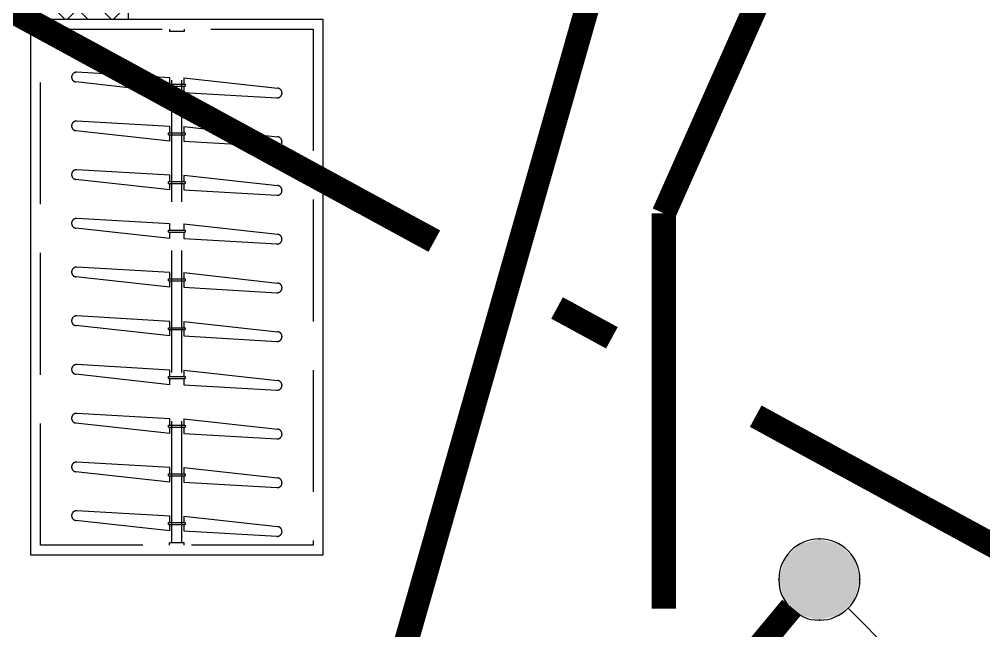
# Model space of a CAD drawing. Extents: x 3774419 to 4775970, y -926964 to 2266.
# Drawn here: x 3988597 to 3990577, y -733188 to -731933 of the extents above; entities that cross this region are included whole.
import ezdxf
from ezdxf.enums import TextEntityAlignment as Align

# ---------------------------------------------------------------- set-up
doc = ezdxf.new("R2010")
doc.units = 0
doc.header["$LTSCALE"] = 1000
doc.header["$MEASUREMENT"] = 0
doc.linetypes.add('A户型$0$DASH', pattern=[0.35, 0.25, -0.1])
doc.layers.get('0').update_dxf_attribs({"linetype": 'CONTINUOUS'})
for name, color, linetype in [('!!电气', 1, 'CONTINUOUS'), ('5fur', 175, 'CONTINUOUS'), ('EQUIP-照明', 3, 'CONTINUOUS'), ('TEL_TEXT', 7, 'CONTINUOUS'), ('WIRE-照明', 2, 'CONTINUOUS'), ('保温', 6, 'CONTINUOUS')]:
    doc.layers.add(name, color=color, linetype=linetype)
doc.styles.add('_TEL_DIM', font='SIMPLEX', dxfattribs={"width": 0.8, "height": 3.5, "bigfont": 'HZTXT'})

# ---------------------------------------------------------------- blocks, each defined once
blk = doc.blocks.new('FGDGDGRDGRRD')
at = {"color": 252}
for p, q in [((421034.8, 366658.6), (421034.8, 367758.3)), ((421034.8, 367758.3), (421634.8, 367758.3)), ((421034.8, 366658.6), (421034.8, 367758.3)), ((421034.8, 367758.3), (421634.8, 367758.3)), ((421634.8, 367758.3), (421634.8, 366658.6)), ((421634.8, 367758.3), (421634.8, 366658.6)), ((421634.8, 366658.6), (421034.8, 366658.6)), ((421634.8, 366658.6), (421034.8, 366658.6)), ((421634.8, 366658.6), (421634.8, 366658.6)), ((421634.8, 366658.6), (421634.8, 366658.6))]:
    blk.add_line(p, q, dxfattribs=at)
at = {"layer": '5fur', "color": 252, "linetype": 'A户型$0$DASH'}
for p, q in [((421034.8, 366658.6), (421034.8, 367758.3)), ((421034.8, 367758.3), (421634.8, 367758.3)), ((421034.8, 366658.6), (421034.8, 367758.3)), ((421034.8, 367758.3), (421634.8, 367758.3)), ((421634.8, 367758.3), (421634.8, 366658.6)), ((421634.8, 367758.3), (421634.8, 366658.6)), ((421054.8, 366678.6), (421054.8, 367738.3)), ((421054.8, 367738.3), (421614.8, 367738.3)), ((421054.8, 366678.6), (421054.8, 367738.3)), ((421054.8, 367738.3), (421614.8, 367738.3)), ((421319.6, 367738.3), (421319.6, 367733.3)), ((421319.6, 367738.3), (421319.6, 367733.3)), ((421350.1, 367733.3), (421319.6, 367733.3)), ((421350.1, 367733.3), (421319.6, 367733.3)), ((421324.6, 366683.6), (421324.6, 367733.3)), ((421324.6, 366683.6), (421324.6, 367733.3)), ((421345.1, 366683.6), (421345.1, 367733.3)), ((421345.1, 366683.6), (421345.1, 367733.3)), ((421350.1, 367738.3), (421350.1, 367733.3)), ((421350.1, 367738.3), (421350.1, 367733.3)), ((421614.8, 367738.3), (421614.8, 366678.6)), ((421614.8, 367738.3), (421614.8, 366678.6)), ((421320.5, 367638.3), (421129.4, 367649.5)), ((421320.5, 367638.3), (421129.4, 367649.5)), ((421320.5, 367608.3), (421127.8, 367629.6)), ((421320.5, 367608.3), (421127.8, 367629.6)), ((421320.5, 367625.3), (421320.5, 367638.3)), ((421320.5, 367625.3), (421320.5, 367638.3)), ((421349.1, 367638.3), (421349.1, 367625.3)), ((421349.1, 367638.3), (421541.8, 367617)), ((421349.1, 367638.3), (421349.1, 367625.3)), ((421349.1, 367638.3), (421541.8, 367617)), ((421317.5, 367621.3), (421317.5, 367625.3)), ((421317.5, 367625.3), (421352.1, 367625.3)), ((421317.5, 367621.3), (421317.5, 367625.3)), ((421317.5, 367625.3), (421352.1, 367625.3)), ((421317.5, 367621.3), (421352.1, 367621.3)), ((421317.5, 367621.3), (421352.1, 367621.3)), ((421320.5, 367608.3), (421320.5, 367621.3)), ((421320.5, 367608.3), (421320.5, 367621.3)), ((421349.1, 367621.3), (421349.1, 367608.3)), ((421349.1, 367621.3), (421349.1, 367608.3)), ((421349.1, 367608.3), (421540.3, 367597.1)), ((421349.1, 367608.3), (421540.3, 367597.1)), ((421352.1, 367625.3), (421352.1, 367621.3)), ((421352.1, 367625.3), (421352.1, 367621.3)), ((421320.5, 367538.3), (421129.4, 367549.5)), ((421320.5, 367538.3), (421129.4, 367549.5)), ((421320.5, 367508.3), (421127.8, 367529.6)), ((421320.5, 367508.3), (421127.8, 367529.6)), ((421320.5, 367525.3), (421320.5, 367538.3)), ((421320.5, 367525.3), (421320.5, 367538.3)), ((421349.1, 367538.3), (421349.1, 367525.3)), ((421349.1, 367538.3), (421541.8, 367517)), ((421349.1, 367538.3), (421349.1, 367525.3)), ((421349.1, 367538.3), (421541.8, 367517)), ((421317.5, 367521.3), (421317.5, 367525.3)), ((421317.5, 367525.3), (421352.1, 367525.3)), ((421317.5, 367521.3), (421317.5, 367525.3)), ((421317.5, 367525.3), (421352.1, 367525.3)), ((421317.5, 367521.3), (421352.1, 367521.3)), ((421317.5, 367521.3), (421352.1, 367521.3)), ((421320.5, 367508.3), (421320.5, 367521.3)), ((421320.5, 367508.3), (421320.5, 367521.3)), ((421349.1, 367521.3), (421349.1, 367508.3)), ((421349.1, 367521.3), (421349.1, 367508.3)), ((421352.1, 367525.3), (421352.1, 367521.3)), ((421352.1, 367525.3), (421352.1, 367521.3)), ((421349.1, 367508.3), (421540.3, 367497.1)), ((421349.1, 367508.3), (421540.3, 367497.1)), ((421320.5, 367438.3), (421129.4, 367449.5)), ((421320.5, 367438.3), (421129.4, 367449.5)), ((421320.5, 367408.3), (421127.8, 367429.6)), ((421320.5, 367408.3), (421127.8, 367429.6)), ((421320.5, 367425.3), (421320.5, 367438.3)), ((421320.5, 367425.3), (421320.5, 367438.3)), ((421349.1, 367438.3), (421349.1, 367425.3)), ((421349.1, 367438.3), (421541.8, 367417)), ((421349.1, 367438.3), (421349.1, 367425.3)), ((421349.1, 367438.3), (421541.8, 367417)), ((421317.5, 367421.3), (421317.5, 367425.3)), ((421317.5, 367425.3), (421352.1, 367425.3)), ((421317.5, 367421.3), (421317.5, 367425.3)), ((421317.5, 367425.3), (421352.1, 367425.3)), ((421317.5, 367421.3), (421352.1, 367421.3)), ((421317.5, 367421.3), (421352.1, 367421.3)), ((421320.5, 367408.3), (421320.5, 367421.3)), ((421320.5, 367408.3), (421320.5, 367421.3)), ((421349.1, 367421.3), (421349.1, 367408.3)), ((421349.1, 367421.3), (421349.1, 367408.3)), ((421352.1, 367425.3), (421352.1, 367421.3)), ((421352.1, 367425.3), (421352.1, 367421.3)), ((421349.1, 367408.3), (421540.3, 367397.1)), ((421349.1, 367408.3), (421540.3, 367397.1)), ((421320.5, 367338.3), (421129.4, 367349.5)), ((421320.5, 367338.3), (421129.4, 367349.5)), ((421320.5, 367325.3), (421320.5, 367338.3)), ((421320.5, 367325.3), (421320.5, 367338.3)), ((421349.1, 367338.3), (421349.1, 367325.3)), ((421349.1, 367338.3), (421541.8, 367317)), ((421349.1, 367338.3), (421349.1, 367325.3)), ((421349.1, 367338.3), (421541.8, 367317)), ((421320.5, 367308.3), (421127.8, 367329.6)), ((421320.5, 367308.3), (421127.8, 367329.6)), ((421317.5, 367321.3), (421317.5, 367325.3)), ((421317.5, 367325.3), (421352.1, 367325.3)), ((421317.5, 367321.3), (421317.5, 367325.3)), ((421317.5, 367325.3), (421352.1, 367325.3)), ((421317.5, 367321.3), (421352.1, 367321.3)), ((421317.5, 367321.3), (421352.1, 367321.3)), ((421320.5, 367308.3), (421320.5, 367321.3)), ((421320.5, 367308.3), (421320.5, 367321.3)), ((421349.1, 367321.3), (421349.1, 367308.3)), ((421349.1, 367321.3), (421349.1, 367308.3)), ((421352.1, 367325.3), (421352.1, 367321.3)), ((421352.1, 367325.3), (421352.1, 367321.3)), ((421349.1, 367308.3), (421540.3, 367297.1)), ((421349.1, 367308.3), (421540.3, 367297.1)), ((421320.5, 367238.3), (421129.4, 367249.5)), ((421320.5, 367238.3), (421129.4, 367249.5)), ((421320.5, 367225.3), (421320.5, 367238.3)), ((421320.5, 367225.3), (421320.5, 367238.3)), ((421349.1, 367238.3), (421349.1, 367225.3)), ((421349.1, 367238.3), (421541.8, 367217)), ((421349.1, 367238.3), (421349.1, 367225.3)), ((421349.1, 367238.3), (421541.8, 367217)), ((421320.5, 367208.3), (421127.8, 367229.6)), ((421320.5, 367208.3), (421127.8, 367229.6)), ((421317.5, 367221.3), (421317.5, 367225.3)), ((421317.5, 367225.3), (421352.1, 367225.3)), ((421317.5, 367221.3), (421317.5, 367225.3)), ((421317.5, 367225.3), (421352.1, 367225.3)), ((421317.5, 367221.3), (421352.1, 367221.3)), ((421317.5, 367221.3), (421352.1, 367221.3)), ((421320.5, 367208.3), (421320.5, 367221.3)), ((421320.5, 367208.3), (421320.5, 367221.3)), ((421349.1, 367221.3), (421349.1, 367208.3)), ((421349.1, 367221.3), (421349.1, 367208.3)), ((421352.1, 367225.3), (421352.1, 367221.3)), ((421352.1, 367225.3), (421352.1, 367221.3)), ((421349.1, 367208.3), (421540.3, 367197.1)), ((421349.1, 367208.3), (421540.3, 367197.1)), ((421320.5, 367138.3), (421129.4, 367149.5)), ((421320.5, 367138.3), (421129.4, 367149.5)), ((421320.5, 367125.3), (421320.5, 367138.3)), ((421320.5, 367125.3), (421320.5, 367138.3)), ((421349.1, 367138.3), (421349.1, 367125.3)), ((421349.1, 367138.3), (421541.8, 367117)), ((421349.1, 367138.3), (421349.1, 367125.3)), ((421349.1, 367138.3), (421541.8, 367117)), ((421320.5, 367108.3), (421127.8, 367129.6)), ((421320.5, 367108.3), (421127.8, 367129.6)), ((421317.5, 367121.3), (421317.5, 367125.3)), ((421317.5, 367125.3), (421352.1, 367125.3)), ((421317.5, 367121.3), (421317.5, 367125.3)), ((421317.5, 367125.3), (421352.1, 367125.3)), ((421317.5, 367121.3), (421352.1, 367121.3)), ((421317.5, 367121.3), (421352.1, 367121.3)), ((421320.5, 367108.3), (421320.5, 367121.3)), ((421320.5, 367108.3), (421320.5, 367121.3)), ((421349.1, 367121.3), (421349.1, 367108.3)), ((421349.1, 367121.3), (421349.1, 367108.3)), ((421352.1, 367125.3), (421352.1, 367121.3)), ((421352.1, 367125.3), (421352.1, 367121.3)), ((421349.1, 367108.3), (421540.3, 367097.1)), ((421349.1, 367108.3), (421540.3, 367097.1)), ((421320.5, 367038.3), (421129.4, 367049.5)), ((421320.5, 367038.3), (421129.4, 367049.5)), ((421320.5, 367025.3), (421320.5, 367038.3)), ((421320.5, 367025.3), (421320.5, 367038.3)), ((421349.1, 367038.3), (421349.1, 367025.3)), ((421349.1, 367038.3), (421541.8, 367017)), ((421349.1, 367038.3), (421349.1, 367025.3)), ((421349.1, 367038.3), (421541.8, 367017)), ((421320.5, 367008.3), (421127.8, 367029.6)), ((421320.5, 367008.3), (421127.8, 367029.6)), ((421317.5, 367021.3), (421317.5, 367025.3)), ((421317.5, 367025.3), (421352.1, 367025.3)), ((421317.5, 367021.3), (421317.5, 367025.3)), ((421317.5, 367025.3), (421352.1, 367025.3)), ((421317.5, 367021.3), (421352.1, 367021.3)), ((421317.5, 367021.3), (421352.1, 367021.3)), ((421320.5, 367008.3), (421320.5, 367021.3)), ((421320.5, 367008.3), (421320.5, 367021.3)), ((421349.1, 367021.3), (421349.1, 367008.3)), ((421349.1, 367021.3), (421349.1, 367008.3)), ((421352.1, 367025.3), (421352.1, 367021.3)), ((421352.1, 367025.3), (421352.1, 367021.3)), ((421349.1, 367008.3), (421540.3, 366997.1)), ((421349.1, 367008.3), (421540.3, 366997.1)), ((421320.5, 366938.3), (421129.4, 366949.5)), ((421320.5, 366938.3), (421129.4, 366949.5)), ((421320.5, 366925.3), (421320.5, 366938.3)), ((421320.5, 366925.3), (421320.5, 366938.3)), ((421349.1, 366938.3), (421349.1, 366925.3)), ((421349.1, 366938.3), (421541.8, 366917)), ((421349.1, 366938.3), (421349.1, 366925.3)), ((421349.1, 366938.3), (421541.8, 366917)), ((421320.5, 366908.3), (421127.8, 366929.6)), ((421320.5, 366908.3), (421127.8, 366929.6)), ((421317.5, 366921.3), (421317.5, 366925.3)), ((421317.5, 366925.3), (421352.1, 366925.3)), ((421317.5, 366921.3), (421317.5, 366925.3)), ((421317.5, 366925.3), (421352.1, 366925.3)), ((421317.5, 366921.3), (421352.1, 366921.3)), ((421317.5, 366921.3), (421352.1, 366921.3)), ((421320.5, 366908.3), (421320.5, 366921.3)), ((421320.5, 366908.3), (421320.5, 366921.3)), ((421349.1, 366921.3), (421349.1, 366908.3)), ((421349.1, 366921.3), (421349.1, 366908.3)), ((421352.1, 366925.3), (421352.1, 366921.3)), ((421352.1, 366925.3), (421352.1, 366921.3)), ((421349.1, 366908.3), (421540.3, 366897.1)), ((421349.1, 366908.3), (421540.3, 366897.1)), ((421320.5, 366838.3), (421129.4, 366849.5)), ((421320.5, 366838.3), (421129.4, 366849.5)), ((421320.5, 366825.3), (421320.5, 366838.3)), ((421320.5, 366825.3), (421320.5, 366838.3)), ((421349.1, 366838.3), (421349.1, 366825.3)), ((421349.1, 366838.3), (421541.8, 366817)), ((421349.1, 366838.3), (421349.1, 366825.3)), ((421349.1, 366838.3), (421541.8, 366817)), ((421320.5, 366808.3), (421127.8, 366829.6)), ((421320.5, 366808.3), (421127.8, 366829.6)), ((421317.5, 366821.3), (421317.5, 366825.3)), ((421317.5, 366825.3), (421352.1, 366825.3)), ((421317.5, 366821.3), (421317.5, 366825.3)), ((421317.5, 366825.3), (421352.1, 366825.3)), ((421317.5, 366821.3), (421352.1, 366821.3)), ((421317.5, 366821.3), (421352.1, 366821.3)), ((421320.5, 366808.3), (421320.5, 366821.3)), ((421320.5, 366808.3), (421320.5, 366821.3)), ((421349.1, 366821.3), (421349.1, 366808.3)), ((421349.1, 366821.3), (421349.1, 366808.3)), ((421352.1, 366825.3), (421352.1, 366821.3)), ((421352.1, 366825.3), (421352.1, 366821.3)), ((421349.1, 366808.3), (421540.3, 366797.1)), ((421349.1, 366808.3), (421540.3, 366797.1)), ((421320.5, 366738.3), (421129.4, 366749.5)), ((421320.5, 366738.3), (421129.4, 366749.5)), ((421320.5, 366725.3), (421320.5, 366738.3)), ((421320.5, 366725.3), (421320.5, 366738.3)), ((421349.1, 366738.3), (421349.1, 366725.3)), ((421349.1, 366738.3), (421541.8, 366717)), ((421349.1, 366738.3), (421349.1, 366725.3)), ((421349.1, 366738.3), (421541.8, 366717)), ((421320.5, 366708.3), (421127.8, 366729.6)), ((421320.5, 366708.3), (421127.8, 366729.6)), ((421317.5, 366721.3), (421317.5, 366725.3)), ((421317.5, 366725.3), (421352.1, 366725.3)), ((421317.5, 366721.3), (421317.5, 366725.3)), ((421317.5, 366725.3), (421352.1, 366725.3)), ((421317.5, 366721.3), (421352.1, 366721.3)), ((421317.5, 366721.3), (421352.1, 366721.3)), ((421320.5, 366708.3), (421320.5, 366721.3)), ((421320.5, 366708.3), (421320.5, 366721.3)), ((421349.1, 366721.3), (421349.1, 366708.3)), ((421349.1, 366721.3), (421349.1, 366708.3)), ((421352.1, 366725.3), (421352.1, 366721.3)), ((421352.1, 366725.3), (421352.1, 366721.3)), ((421349.1, 366708.3), (421540.3, 366697.1)), ((421349.1, 366708.3), (421540.3, 366697.1)), ((421614.8, 366678.6), (421054.8, 366678.6)), ((421614.8, 366678.6), (421054.8, 366678.6)), ((421319.6, 366678.6), (421319.6, 366683.6)), ((421319.6, 366678.6), (421319.6, 366683.6)), ((421350.1, 366683.6), (421319.6, 366683.6)), ((421350.1, 366683.6), (421319.6, 366683.6)), ((421350.1, 366678.6), (421350.1, 366683.6)), ((421350.1, 366678.6), (421350.1, 366683.6)), ((421634.8, 366658.6), (421034.8, 366658.6)), ((421634.8, 366658.6), (421034.8, 366658.6))]:
    blk.add_line(p, q, dxfattribs=at)
for centre, start, end in [((421128.8, 367639.5), 86.9606, 264.2894), ((421128.8, 367639.5), 86.9606, 264.2894), ((421540.8, 367607), 266.9606, 84.2894), ((421540.8, 367607), 266.9606, 84.2894), ((421128.8, 367539.5), 86.9606, 264.2894), ((421128.8, 367539.5), 86.9606, 264.2894), ((421540.8, 367507), 266.9606, 84.2894), ((421540.8, 367507), 266.9606, 84.2894), ((421128.8, 367439.5), 86.9606, 264.2894), ((421128.8, 367439.5), 86.9606, 264.2894), ((421540.8, 367407), 266.9606, 84.2894), ((421540.8, 367407), 266.9606, 84.2894), ((421128.8, 367339.5), 86.9606, 264.2894), ((421128.8, 367339.5), 86.9606, 264.2894), ((421540.8, 367307), 266.9606, 84.2894), ((421540.8, 367307), 266.9606, 84.2894), ((421128.8, 367239.5), 86.9606, 264.2894), ((421128.8, 367239.5), 86.9606, 264.2894), ((421540.8, 367207), 266.9606, 84.2894), ((421540.8, 367207), 266.9606, 84.2894), ((421128.8, 367139.5), 86.9606, 264.2894), ((421128.8, 367139.5), 86.9606, 264.2894), ((421540.8, 367107), 266.9606, 84.2894), ((421540.8, 367107), 266.9606, 84.2894), ((421128.8, 367039.5), 86.9606, 264.2894), ((421128.8, 367039.5), 86.9606, 264.2894), ((421540.8, 367007), 266.9606, 84.2894), ((421540.8, 367007), 266.9606, 84.2894), ((421128.8, 366939.5), 86.9606, 264.2894), ((421128.8, 366939.5), 86.9606, 264.2894), ((421540.8, 366907), 266.9606, 84.2894), ((421540.8, 366907), 266.9606, 84.2894), ((421128.8, 366839.5), 86.9606, 264.2894), ((421128.8, 366839.5), 86.9606, 264.2894), ((421540.8, 366807), 266.9606, 84.2894), ((421540.8, 366807), 266.9606, 84.2894), ((421128.8, 366739.5), 86.9606, 264.2894), ((421128.8, 366739.5), 86.9606, 264.2894), ((421540.8, 366707), 266.9606, 84.2894), ((421540.8, 366707), 266.9606, 84.2894)]:
    blk.add_arc(centre, 10, start, end, dxfattribs=at)
blk = doc.blocks.new('A$C1C403CBE')
at = {"layer": '保温', "linetype": 'ByBlock', "ltscale": 10}
h = blk.add_hatch(dxfattribs=at)
h.set_pattern_fill('AR-HBONE', color=252, scale=55)
h.set_pattern_definition([(45, (-420616.58, -363823.725), (0, 47.4157523), [100.584, -33.528]), (135, (-420592.87, -363800.017), (3e-15, 47.4157523), [100.584, -33.528])])
h.paths.add_polyline_path([(1900.1, 6200), (1900.1, 8350), (1700.1, 8350), (1700.1, 6200)])
at = {"layer": '保温', "color": 252, "linetype": 'ByBlock', "ltscale": 10}
blk.add_line((1900.1, 6300), (1900.1, 6200), dxfattribs=at)
blk.add_blockref('FGDGDGRDGRRD', (-419334.8, -361558.3))
blk = doc.blocks.new('$equip$00001962')
for p, q in [((0.1473, 0.3556), (0.625, 0.8333)), ((0.625, 0.8333), (0.7664, 0.6919))]:
    blk.add_line(p, q)
blk.add_circle((0, 0.2083), 0.2083)
for p in [(0, 0.4167), (-0.2083, 0.2083), (0.2083, 0.2083), (0, 0)]:
    blk.add_point(p)
for points in [[(0, 0.4167), (0, 0.4167), (-0.1042, 0.3888), (0.1042, 0.3888)], [(-0.1042, 0.3888), (0.1042, 0.3888), (-0.1804, 0.3125), (0.1804, 0.3125)], [(-0.1804, 0.3125), (0.1804, 0.3125), (-0.2083, 0.2083), (0.2083, 0.2083)], [(-0.1804, 0.1042), (0.1804, 0.1042), (-0.2083, 0.2083), (0.2083, 0.2083)], [(-0.1042, 0.0279), (0.1042, 0.0279), (-0.1804, 0.1042), (0.1804, 0.1042)], [(0, 0), (0, 0), (-0.1042, 0.0279), (0.1042, 0.0279)]]:
    blk.add_solid(points)
at = {"layer": 'TEL_TEXT', "style": '_TEL_DIM', "flags": 1}
blk.add_attdef('A', text='', height=0.00002, dxfattribs=at).set_placement((0, 0), align=Align.MIDDLE_CENTER)

msp = doc.modelspace()

# ---------------------------------------------------------------- linework, layer by layer
at = {"layer": 'WIRE-照明', "linetype": 'Continuous', "const_width": 50}
for points in [[(3989067, -734344.9), (3990115, -730675.6)], [(3989448.7, -732388.5), (3988023.6, -731612.6)], [(3989920, -732331.7), (3990216.7, -731664.5)], [(3989920, -733143), (3989920, -732331.7)], [(3989813.3, -732587), (3989700.7, -732525.7)], [(3996668.6, -733137.3), (3990823.9, -733137.3), (3990108.6, -732747.8)], [(3990182.4, -733140.2), (3990180.6, -733142.4)], [(3990180.6, -733142.4), (3989720, -733696.7)]]:
    msp.add_lwpolyline(points, dxfattribs=at)

# ---------------------------------------------------------------- block references
at = {"layer": '!!电气'}
msp.add_blockref('A$C1C403CBE', (3986920, -738133.2), dxfattribs=at)
at = {"layer": 'EQUIP-照明', "color": 1, "xscale": -400, "yscale": 400, "zscale": 400, "rotation": 180}
for p in [(3990420, -731658.8), (3990239.3, -732999.9)]:
    msp.add_blockref('$equip$00001962', p, dxfattribs=at)

doc.saveas('drawing.dxf')
